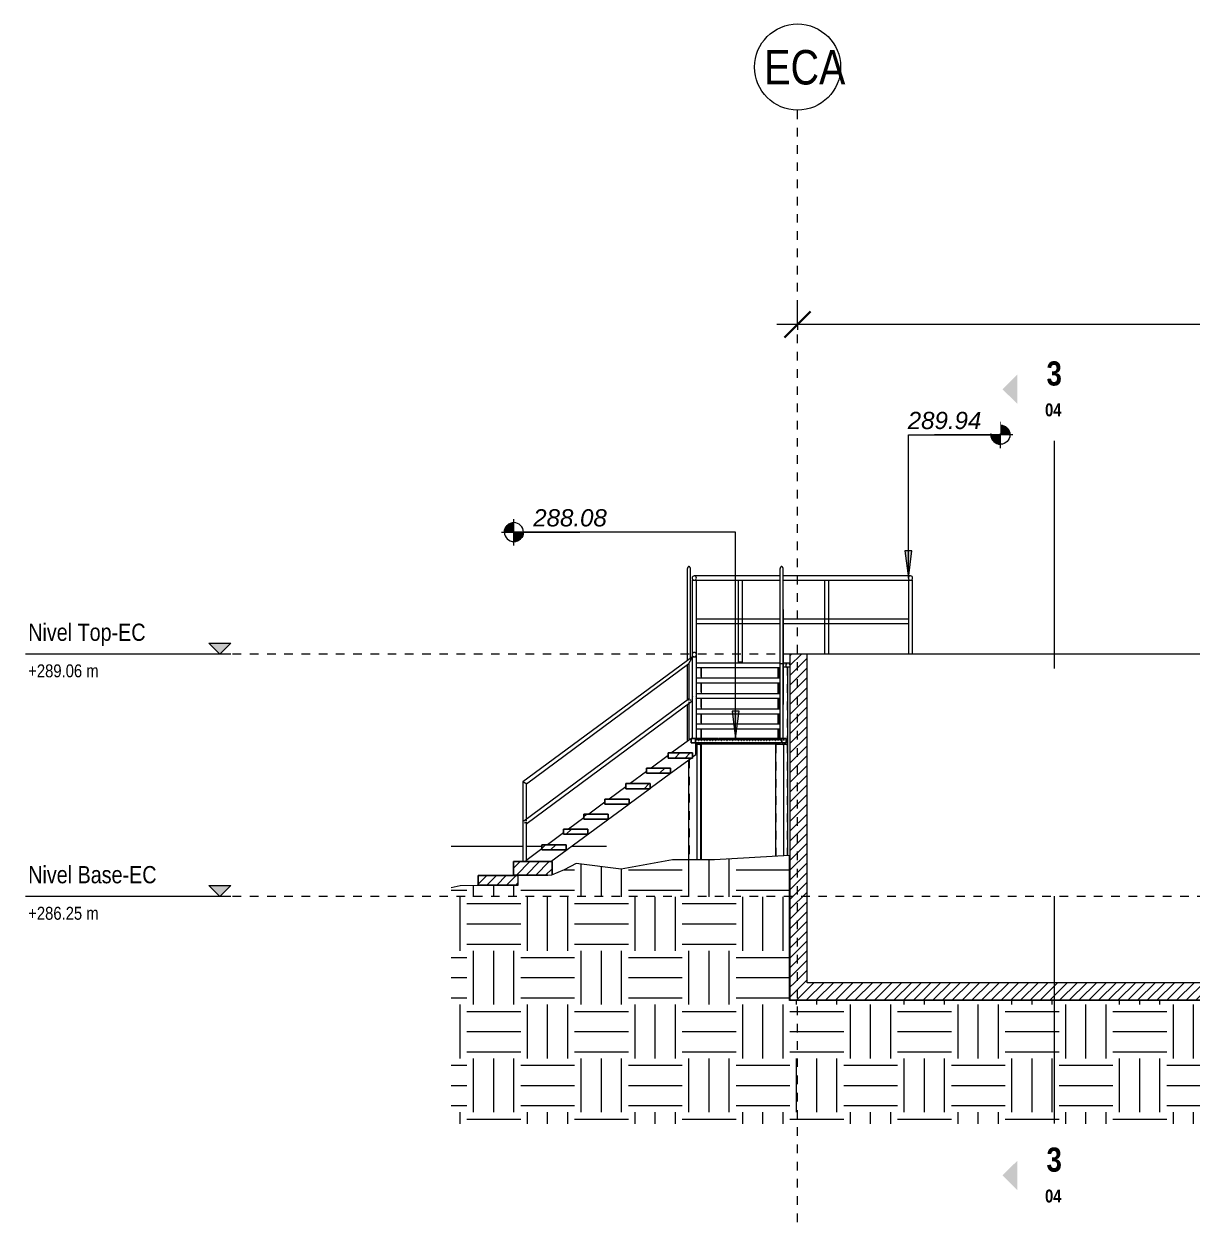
# Model space of a CAD drawing. Header units: metres. Extents: x 118 to 451, y -76 to 55.
# Drawn here: x 389.66 to 403.22, y -3.35 to 10.56 of the extents above; entities that cross this region are included whole.
import ezdxf

# ---------------------------------------------------------------- set-up
doc = ezdxf.new("R2010")
doc.units = ezdxf.units.M
for name, pattern in [('Centre', [0.03175, 0.00635, -0.00475, 0.0159, -0.00475]), ('Grid Line', [0.022225, 0.0127, -0.003175, 0.003175, -0.003175]), ('Hidden', [0.007144, 0.004763, -0.002381])]:
    doc.linetypes.add(name, pattern=pattern)
for name, color, linetype, lineweight in [('A-ANNO-DIMS', 7, 'Continuous', 9), ('A-ANNO-DIMS-100', 7, 'Continuous', 9), ('A-DETL-GENF', 7, 'Continuous', 9), ('A-DETL-THIN', 7, 'Continuous', 9), ('A-FLOR', 7, 'Continuous', 9), ('A-FLOR-HRAL', 7, 'Continuous', 9), ('A-FLOR-LEVL', 7, 'Continuous', 9), ('A-FLOR-PATT', 7, 'Continuous', 35), ('A-GENM', 7, 'Continuous', 9), ('A-WALL', 7, 'Continuous', 9), ('A-WALL-PATT', 7, 'Continuous', 35), ('G-ANNO-DIMS', 7, 'Continuous', 9), ('G-ANNO-SYMB', 7, 'Continuous', 9), ('S-COLS', 7, 'Continuous', 9), ('S-GRID', 7, 'Continuous', 9), ('S-GRID-IDEN', 7, 'Continuous', 9)]:
    doc.layers.add(name, color=color, linetype=linetype, lineweight=lineweight)
doc.layers.add('L-PLNT', color=7, linetype='Continuous', lineweight=18, true_color=0x7f7f7f)
doc.styles.add('Arial_I', font='ariali.ttf', dxfattribs={"height": 0.2})
doc.styles.add('Saira Condensed', font='SairaCondensed-Regular.ttf', dxfattribs={"height": 0.4})
doc.styles.add('Saira Condensed_1', font='SairaCondensed-Regular.ttf', dxfattribs={"height": 0.2})
doc.styles.add('Saira Condensed_2', font='SairaCondensed-Regular.ttf', dxfattribs={"height": 0.15})
doc.styles.add('Saira Condensed_B', font='', dxfattribs={"height": 0.15})
doc.styles.add('Saira Condensed_B_1', font='', dxfattribs={"height": 0.28})
doc.styles.add('Tahoma', font='tahoma.ttf', dxfattribs={"height": 0.2})
doc.styles.get('Saira Condensed_B').set_extended_font_data('Saira Condensed', bold=True)
doc.styles.get('Saira Condensed_B_1').set_extended_font_data('Saira Condensed', bold=True)
doc.dimstyles.new('R_Tahoma_2_0', dxfattribs={"dimscale": 0.3048, "dimtxt": 0.208804, "dimasz": 0.984252, "dimexe": 0.787402, "dimexo": 0.492126, "dimgap": 0.328084, "dimtad": 1, "dimrnd": 0.01, "dimzin": 0, "dimdsep": 46, "dimtxsty": 'Tahoma', "dimblk1": 'OBLIQUE', "dimblk2": 'OBLIQUE', "dimsah": 1, "dimcen": 0.09, "dimdle": 0.787402, "dimazin": 2, "dimtfac": 1, "dimtdec": 4, "dimtix": 1, "dimtmove": 0, "dimatfit": 3, "dimfxl": 1, "dimtvp": 1, "dimtolj": 1, "dimtzin": 0, "dimarcsym": 2})
pattern_1 = [(45, (411.04782, 1.126), (-0.05656854, 0.05656854), [])]
pattern_2 = [(45, (-14.526, 1.126), (-0.05656854, 0.05656854), [])]

# ---------------------------------------------------------------- blocks, each defined once
blk = doc.blocks.new('M_RPC Tree - Conifer - Yellow Pine - 27_4 Meters-644703-Sección 03')
at = {"layer": 'L-PLNT'}
for p, q in [((-30.956, 1.013), (-30.124, 1.013)), ((-30.084, 1.013), (-29.905, 1.013)), ((-29.556, 1.013), (-29.156, 1.013)), ((-29.556, 1.013), (-29.156, 1.013))]:
    blk.add_line(p, q, dxfattribs=at)
blk = doc.blocks.new('YADRAN_AB_ARQ_MO_000_SITIO_rvt-3-Sección 03')
at = {"layer": 'L-PLNT', "color": 8, "lineweight": 18, "true_color": 0x7f7f7f}
blk.add_blockref('M_RPC Tree - Conifer - Yellow Pine - 27_4 Meters-644703-Sección 03', (0, 0), dxfattribs=at)
blk = doc.blocks.new('Grating Peldaño - 1100 x 1000-1777351-Sección 03')
at = {"layer": 'A-GENM', "lineweight": 25}
for p, q in [((-28.12, 2.261), (-28.17, 2.261)), ((-28.17, 2.261), (-28.17, 2.211)), ((-28.117, 2.261), (-28.12, 2.261)), ((-28.12, 2.261), (-28.12, 2.24)), ((-28.12, 2.211), (-28.12, 2.261)), ((-28.12, 2.24), (-28.117, 2.24)), ((-28.117, 2.24), (-28.117, 2.261)), ((-28.084, 2.261), (-28.087, 2.261)), ((-28.087, 2.261), (-28.087, 2.24)), ((-28.087, 2.24), (-28.084, 2.24)), ((-28.084, 2.24), (-28.084, 2.261)), ((-28.051, 2.261), (-28.054, 2.261)), ((-28.054, 2.261), (-28.054, 2.24)), ((-28.054, 2.24), (-28.051, 2.24)), ((-28.051, 2.24), (-28.051, 2.261)), ((-28.018, 2.261), (-28.021, 2.261)), ((-28.021, 2.261), (-28.021, 2.24)), ((-28.021, 2.24), (-28.018, 2.24)), ((-28.018, 2.24), (-28.018, 2.261)), ((-27.985, 2.261), (-27.988, 2.261)), ((-27.988, 2.261), (-27.988, 2.24)), ((-27.988, 2.24), (-27.985, 2.24)), ((-27.985, 2.24), (-27.985, 2.261)), ((-27.952, 2.261), (-27.955, 2.261)), ((-27.955, 2.261), (-27.955, 2.24)), ((-27.955, 2.24), (-27.952, 2.24)), ((-27.952, 2.24), (-27.952, 2.261)), ((-27.919, 2.261), (-27.922, 2.261)), ((-27.922, 2.261), (-27.922, 2.24)), ((-27.922, 2.24), (-27.919, 2.24)), ((-27.919, 2.24), (-27.919, 2.261)), ((-27.886, 2.261), (-27.889, 2.261)), ((-27.889, 2.261), (-27.889, 2.24)), ((-27.889, 2.24), (-27.886, 2.24)), ((-27.886, 2.24), (-27.886, 2.261)), ((-27.853, 2.261), (-27.856, 2.261)), ((-27.856, 2.261), (-27.856, 2.24)), ((-27.856, 2.24), (-27.853, 2.24)), ((-27.853, 2.24), (-27.853, 2.261)), ((-27.82, 2.261), (-27.823, 2.261)), ((-27.823, 2.261), (-27.823, 2.24)), ((-27.823, 2.24), (-27.82, 2.24)), ((-27.82, 2.24), (-27.82, 2.261)), ((-27.787, 2.261), (-27.79, 2.261)), ((-27.79, 2.261), (-27.79, 2.24)), ((-27.79, 2.24), (-27.787, 2.24)), ((-27.787, 2.24), (-27.787, 2.261)), ((-27.754, 2.261), (-27.757, 2.261)), ((-27.757, 2.261), (-27.757, 2.24)), ((-27.757, 2.24), (-27.754, 2.24)), ((-27.754, 2.24), (-27.754, 2.261)), ((-27.721, 2.261), (-27.724, 2.261)), ((-27.724, 2.261), (-27.724, 2.24)), ((-27.724, 2.24), (-27.721, 2.24)), ((-27.721, 2.24), (-27.721, 2.261)), ((-27.688, 2.261), (-27.691, 2.261)), ((-27.691, 2.261), (-27.691, 2.24)), ((-27.691, 2.24), (-27.688, 2.24)), ((-27.688, 2.24), (-27.688, 2.261)), ((-27.655, 2.261), (-27.658, 2.261)), ((-27.658, 2.261), (-27.658, 2.24)), ((-27.658, 2.24), (-27.655, 2.24)), ((-27.655, 2.24), (-27.655, 2.261)), ((-27.622, 2.261), (-27.625, 2.261)), ((-27.625, 2.261), (-27.625, 2.24)), ((-27.625, 2.24), (-27.622, 2.24)), ((-27.622, 2.24), (-27.622, 2.261)), ((-27.589, 2.261), (-27.592, 2.261)), ((-27.592, 2.261), (-27.592, 2.24)), ((-27.592, 2.24), (-27.589, 2.24)), ((-27.589, 2.24), (-27.589, 2.261)), ((-27.556, 2.261), (-27.559, 2.261)), ((-27.559, 2.261), (-27.559, 2.24)), ((-27.559, 2.24), (-27.556, 2.24)), ((-27.556, 2.24), (-27.556, 2.261)), ((-27.523, 2.261), (-27.526, 2.261)), ((-27.526, 2.261), (-27.526, 2.24)), ((-27.526, 2.24), (-27.523, 2.24)), ((-27.523, 2.24), (-27.523, 2.261)), ((-27.49, 2.261), (-27.493, 2.261)), ((-27.493, 2.261), (-27.493, 2.24)), ((-27.493, 2.24), (-27.49, 2.24)), ((-27.49, 2.24), (-27.49, 2.261)), ((-27.457, 2.261), (-27.46, 2.261)), ((-27.46, 2.261), (-27.46, 2.24)), ((-27.46, 2.24), (-27.457, 2.24)), ((-27.457, 2.24), (-27.457, 2.261)), ((-27.424, 2.261), (-27.427, 2.261)), ((-27.427, 2.261), (-27.427, 2.24)), ((-27.427, 2.24), (-27.424, 2.24)), ((-27.424, 2.24), (-27.424, 2.261)), ((-27.391, 2.261), (-27.394, 2.261)), ((-27.394, 2.261), (-27.394, 2.24)), ((-27.394, 2.24), (-27.391, 2.24)), ((-27.391, 2.24), (-27.391, 2.261)), ((-27.358, 2.261), (-27.361, 2.261)), ((-27.361, 2.261), (-27.361, 2.24)), ((-27.361, 2.24), (-27.358, 2.24)), ((-27.358, 2.24), (-27.358, 2.261)), ((-27.325, 2.261), (-27.328, 2.261)), ((-27.328, 2.261), (-27.328, 2.24)), ((-27.328, 2.24), (-27.325, 2.24)), ((-27.325, 2.24), (-27.325, 2.261)), ((-27.292, 2.261), (-27.295, 2.261)), ((-27.295, 2.261), (-27.295, 2.24)), ((-27.295, 2.24), (-27.292, 2.24)), ((-27.292, 2.24), (-27.292, 2.261)), ((-27.259, 2.261), (-27.262, 2.261)), ((-27.262, 2.261), (-27.262, 2.24)), ((-27.262, 2.24), (-27.259, 2.24)), ((-27.259, 2.24), (-27.259, 2.261)), ((-27.226, 2.261), (-27.229, 2.261)), ((-27.229, 2.261), (-27.229, 2.24)), ((-27.229, 2.24), (-27.226, 2.24)), ((-27.226, 2.24), (-27.226, 2.261)), ((-27.193, 2.261), (-27.196, 2.261)), ((-27.196, 2.261), (-27.196, 2.24)), ((-27.196, 2.24), (-27.193, 2.24)), ((-27.193, 2.24), (-27.193, 2.261)), ((-27.16, 2.261), (-27.163, 2.261)), ((-27.163, 2.261), (-27.163, 2.24)), ((-27.163, 2.24), (-27.16, 2.24)), ((-27.16, 2.24), (-27.16, 2.261)), ((-27.127, 2.261), (-27.13, 2.261)), ((-27.13, 2.261), (-27.13, 2.24)), ((-27.13, 2.24), (-27.127, 2.24)), ((-27.127, 2.24), (-27.127, 2.261)), ((-27.07, 2.261), (-27.12, 2.261)), ((-27.12, 2.261), (-27.12, 2.211)), ((-27.094, 2.261), (-27.097, 2.261)), ((-27.097, 2.261), (-27.097, 2.24)), ((-27.097, 2.24), (-27.094, 2.24)), ((-27.094, 2.24), (-27.094, 2.261)), ((-27.07, 2.211), (-27.07, 2.261)), ((-28.17, 2.211), (-28.12, 2.211)), ((-27.12, 2.211), (-27.07, 2.211))]:
    blk.add_line(p, q, dxfattribs=at)
at = {"layer": 'A-GENM'}
for p, q in [((-28.087, 2.261), (-28.116, 2.261)), ((-28.116, 2.251), (-28.087, 2.251)), ((-28.084, 2.251), (-28.054, 2.251)), ((-28.054, 2.261), (-28.083, 2.261)), ((-28.021, 2.261), (-28.05, 2.261)), ((-28.05, 2.251), (-28.021, 2.251)), ((-27.988, 2.261), (-28.018, 2.261)), ((-28.018, 2.251), (-27.988, 2.251)), ((-27.955, 2.261), (-27.985, 2.261)), ((-27.985, 2.251), (-27.955, 2.251)), ((-27.922, 2.261), (-27.952, 2.261)), ((-27.952, 2.251), (-27.922, 2.251)), ((-27.889, 2.261), (-27.919, 2.261)), ((-27.919, 2.251), (-27.889, 2.251)), ((-27.857, 2.261), (-27.886, 2.261)), ((-27.886, 2.251), (-27.856, 2.251)), ((-27.853, 2.251), (-27.823, 2.251)), ((-27.823, 2.261), (-27.852, 2.261)), ((-27.79, 2.261), (-27.819, 2.261)), ((-27.819, 2.251), (-27.79, 2.251)), ((-27.757, 2.261), (-27.787, 2.261)), ((-27.787, 2.251), (-27.757, 2.251)), ((-27.724, 2.261), (-27.754, 2.261)), ((-27.754, 2.251), (-27.724, 2.251)), ((-27.691, 2.261), (-27.721, 2.261)), ((-27.721, 2.251), (-27.691, 2.251)), ((-27.658, 2.261), (-27.688, 2.261)), ((-27.688, 2.251), (-27.658, 2.251)), ((-27.626, 2.261), (-27.655, 2.261)), ((-27.655, 2.251), (-27.625, 2.251)), ((-27.593, 2.261), (-27.622, 2.261)), ((-27.622, 2.251), (-27.593, 2.251)), ((-27.559, 2.261), (-27.588, 2.261)), ((-27.588, 2.251), (-27.559, 2.251)), ((-27.526, 2.261), (-27.556, 2.261)), ((-27.556, 2.251), (-27.526, 2.251)), ((-27.493, 2.261), (-27.523, 2.261)), ((-27.523, 2.251), (-27.493, 2.251)), ((-27.46, 2.261), (-27.49, 2.261)), ((-27.49, 2.251), (-27.46, 2.251)), ((-27.427, 2.261), (-27.457, 2.261)), ((-27.457, 2.251), (-27.427, 2.251)), ((-27.394, 2.261), (-27.424, 2.261)), ((-27.424, 2.251), (-27.394, 2.251)), ((-27.362, 2.261), (-27.391, 2.261)), ((-27.391, 2.251), (-27.362, 2.251)), ((-27.328, 2.261), (-27.357, 2.261)), ((-27.357, 2.251), (-27.328, 2.251)), ((-27.295, 2.261), (-27.325, 2.261)), ((-27.325, 2.251), (-27.295, 2.251)), ((-27.262, 2.261), (-27.291, 2.261)), ((-27.291, 2.251), (-27.262, 2.251)), ((-27.229, 2.261), (-27.259, 2.261)), ((-27.259, 2.251), (-27.229, 2.251)), ((-27.196, 2.261), (-27.226, 2.261)), ((-27.226, 2.251), (-27.196, 2.251)), ((-27.163, 2.261), (-27.193, 2.261)), ((-27.193, 2.251), (-27.163, 2.251)), ((-27.13, 2.261), (-27.16, 2.261)), ((-27.16, 2.251), (-27.13, 2.251)), ((-27.12, 2.261), (-27.127, 2.261)), ((-27.127, 2.251), (-27.12, 2.251)), ((-27.12, 2.211), (-28.118, 2.211))]:
    blk.add_line(p, q, dxfattribs=at)
blk = doc.blocks.new('M_Esc Estanque Cabecera-02 - M_Esc Estanque Cabecera-02-1774141-Sección 03')
at = {"layer": 'A-GENM'}
h = blk.add_hatch(dxfattribs=at)
h.set_pattern_fill('FP_35', color=256, style=0, pattern_type=2)
h.set_pattern_definition([(45, (-14.526, 1.126), (-0.247487, 0.247487), []), (45, (-14.526, 1.501), (-0.247487, 0.247487), [])])
h.paths.add_polyline_path([(-29.905, 0.969), (-29.623, 0.969), (-29.623, 1.029), (-29.905, 1.029)])
h.paths.add_polyline_path([(-29.654, 1.151), (-29.372, 1.151), (-29.372, 1.211), (-29.654, 1.211)])
h.paths.add_polyline_path([(-29.135, 1.325), (-29.135, 1.385), (-29.417, 1.385), (-29.417, 1.325)])
h.paths.add_polyline_path([(-29.172, 1.5), (-28.89, 1.5), (-28.89, 1.56), (-29.172, 1.56)])
h.paths.add_polyline_path([(-28.647, 1.679), (-28.647, 1.739), (-28.929, 1.739), (-28.929, 1.679)])
h.paths.add_polyline_path([(-28.41, 1.859), (-28.41, 1.919), (-28.692, 1.919), (-28.692, 1.859)])
h.paths.add_polyline_path([(-28.155, 2.035), (-28.155, 2.095), (-28.437, 2.095), (-28.437, 2.035), (-28.181, 2.035)])
at = {"layer": 'A-GENM', "true_color": 0x808080}
h = blk.add_hatch(dxfattribs=at)
h.set_pattern_fill('FP_33', color=8, style=0, pattern_type=2)
h.set_pattern_definition(pattern_2)
h.paths.add_polyline_path([(-30.182, 0.677), (-29.792, 0.677), (-29.787, 0.679), (-29.787, 0.833), (-30.235, 0.833), (-30.235, 0.677)])
h = blk.add_hatch(dxfattribs=at)
h.set_pattern_fill('FP_33', color=8, style=0, pattern_type=2)
h.set_pattern_definition(pattern_2)
h.paths.add_polyline_path([(-30.645, 0.562), (-30.182, 0.562), (-30.182, 0.673), (-30.645, 0.673), (-30.645, 0.667)])
at = {"layer": 'A-GENM'}
for p, q in [((-28.157, 3.212), (-30.124, 1.758)), ((-28.157, 2.261), (-28.157, 3.212)), ((-30.084, 1.738), (-28.197, 3.133)), ((-28.197, 3.133), (-28.197, 2.702)), ((-28.189, 2.727), (-30.116, 1.302)), ((-30.092, 1.27), (-28.165, 2.695)), ((-28.197, 2.69), (-28.197, 2.259)), ((-28.173, 2.705), (-28.181, 2.716)), ((-28.177, 2.259), (-28.399, 2.095)), ((-28.197, 2.259), (-28.17, 2.259)), ((-28.118, 2.076), (-28.118, 2.24)), ((-28.437, 2.067), (-28.637, 1.919)), ((-28.41, 1.86), (-28.173, 2.035)), ((-28.155, 2.049), (-28.118, 2.076)), ((-28.692, 1.879), (-28.88, 1.739)), ((-28.647, 1.685), (-28.411, 1.859)), ((-30.124, 1.758), (-30.124, 0.835)), ((-30.084, 1.307), (-30.084, 1.738)), ((-28.929, 1.703), (-29.124, 1.56)), ((-28.89, 1.505), (-28.654, 1.679)), ((-29.799, 0.833), (-28.897, 1.5)), ((-29.172, 1.524), (-29.36, 1.385)), ((-30.108, 1.292), (-30.099, 1.28)), ((-30.084, 0.835), (-30.084, 1.295)), ((-29.417, 1.343), (-29.595, 1.211)), ((-29.654, 1.167), (-29.841, 1.029)), ((-29.905, 0.982), (-30.092, 0.844)), ((-30.124, 0.835), (-30.092, 0.835)), ((-30.104, 0.835), (-30.107, 0.833))]:
    blk.add_line(p, q, dxfattribs=at)
at = {"layer": 'A-GENM', "lineweight": 25}
for p, q in [((-28.155, 2.095), (-28.437, 2.095)), ((-28.437, 2.095), (-28.437, 2.035)), ((-28.155, 2.035), (-28.155, 2.095)), ((-28.437, 2.035), (-28.155, 2.035)), ((-28.41, 1.919), (-28.692, 1.919)), ((-28.692, 1.919), (-28.692, 1.859)), ((-28.692, 1.859), (-28.41, 1.859)), ((-28.41, 1.859), (-28.41, 1.919)), ((-28.647, 1.739), (-28.929, 1.739)), ((-28.929, 1.739), (-28.929, 1.679)), ((-28.929, 1.679), (-28.647, 1.679)), ((-28.647, 1.679), (-28.647, 1.739)), ((-28.89, 1.56), (-29.172, 1.56)), ((-29.172, 1.56), (-29.172, 1.5)), ((-28.89, 1.5), (-28.89, 1.56)), ((-29.172, 1.5), (-28.89, 1.5)), ((-29.135, 1.385), (-29.417, 1.385)), ((-29.417, 1.385), (-29.417, 1.325)), ((-29.417, 1.325), (-29.135, 1.325)), ((-29.135, 1.325), (-29.135, 1.385)), ((-29.372, 1.211), (-29.654, 1.211)), ((-29.654, 1.211), (-29.654, 1.151)), ((-29.654, 1.151), (-29.372, 1.151)), ((-29.372, 1.151), (-29.372, 1.211)), ((-29.623, 1.029), (-29.905, 1.029)), ((-29.905, 1.029), (-29.905, 0.969)), ((-29.623, 0.969), (-29.623, 1.029)), ((-29.905, 0.969), (-29.623, 0.969)), ((-29.787, 0.833), (-30.235, 0.833)), ((-30.235, 0.833), (-30.235, 0.677)), ((-29.787, 0.679), (-29.787, 0.833)), ((-30.182, 0.673), (-30.645, 0.673)), ((-30.645, 0.673), (-30.645, 0.562)), ((-30.645, 0.562), (-30.182, 0.562)), ((-30.235, 0.677), (-29.837, 0.677))]:
    blk.add_line(p, q, dxfattribs=at)
at = {"layer": 'A-GENM'}
for points, knots in [([(-28.197, 3.133), (-28.197, 3.133), (-28.197, 3.133), (-28.196, 3.134), (-28.196, 3.135), (-28.195, 3.137), (-28.194, 3.138), (-28.193, 3.14), (-28.192, 3.143), (-28.191, 3.145), (-28.19, 3.147), (-28.188, 3.15), (-28.187, 3.153), (-28.185, 3.157), (-28.182, 3.162), (-28.18, 3.167), (-28.177, 3.172), (-28.174, 3.178), (-28.172, 3.183), (-28.169, 3.188), (-28.167, 3.191), (-28.166, 3.194), (-28.164, 3.197), (-28.163, 3.2), (-28.162, 3.202), (-28.161, 3.204), (-28.16, 3.206), (-28.159, 3.208), (-28.158, 3.209), (-28.158, 3.211), (-28.157, 3.212), (-28.157, 3.212), (-28.157, 3.212)], [0, 0, 0, 0, 0.041667, 0.083333, 0.125, 0.145833, 0.166667, 0.208333, 0.229167, 0.25, 0.291667, 0.3125, 0.333333, 0.375, 0.416667, 0.458333, 0.5, 0.541667, 0.583333, 0.625, 0.666667, 0.6875, 0.708333, 0.75, 0.770833, 0.791667, 0.833333, 0.854167, 0.875, 0.916667, 0.958333, 1, 1, 1, 1]), ([(-30.084, 1.738), (-30.084, 1.738), (-30.084, 1.738), (-30.086, 1.739), (-30.089, 1.74), (-30.092, 1.742), (-30.094, 1.743), (-30.096, 1.744), (-30.099, 1.745), (-30.101, 1.747), (-30.104, 1.748), (-30.106, 1.749), (-30.109, 1.75), (-30.111, 1.752), (-30.114, 1.753), (-30.116, 1.754), (-30.119, 1.755), (-30.121, 1.757), (-30.123, 1.758), (-30.124, 1.758), (-30.124, 1.758)], [0, 0, 0, 0, 0.083333, 0.166667, 0.25, 0.291667, 0.333333, 0.375, 0.416667, 0.458333, 0.5, 0.541667, 0.583333, 0.625, 0.666667, 0.708333, 0.75, 0.833333, 0.916667, 1, 1, 1, 1])]:
    blk.add_open_spline(points, degree=3, knots=knots, dxfattribs=at)
blk = doc.blocks.new('Grating Peldaño - 1100 x 1000-V88-Sección 03')
at = {"layer": 'A-GENM'}
for p, q in [((-28.11, 3.142), (-27.142, 3.142)), ((-28.087, 3.142), (-28.084, 3.142)), ((-28.054, 3.142), (-28.051, 3.142)), ((-28.021, 3.142), (-28.018, 3.142)), ((-27.988, 3.142), (-27.985, 3.142)), ((-27.955, 3.142), (-27.952, 3.142)), ((-27.922, 3.142), (-27.919, 3.142)), ((-27.889, 3.142), (-27.886, 3.142)), ((-27.856, 3.142), (-27.853, 3.142)), ((-27.823, 3.142), (-27.82, 3.142)), ((-27.79, 3.142), (-27.787, 3.142)), ((-27.757, 3.142), (-27.754, 3.142)), ((-27.724, 3.142), (-27.721, 3.142)), ((-27.691, 3.142), (-27.688, 3.142)), ((-27.658, 3.142), (-27.655, 3.142)), ((-27.625, 3.142), (-27.622, 3.142)), ((-27.592, 3.142), (-27.589, 3.142)), ((-27.559, 3.142), (-27.556, 3.142)), ((-27.526, 3.142), (-27.523, 3.142)), ((-27.493, 3.142), (-27.49, 3.142)), ((-27.46, 3.142), (-27.457, 3.142)), ((-27.427, 3.142), (-27.424, 3.142)), ((-27.394, 3.142), (-27.391, 3.142)), ((-27.361, 3.142), (-27.358, 3.142)), ((-27.328, 3.142), (-27.325, 3.142)), ((-27.295, 3.142), (-27.292, 3.142)), ((-27.262, 3.142), (-27.259, 3.142)), ((-27.229, 3.142), (-27.226, 3.142)), ((-27.196, 3.142), (-27.193, 3.142)), ((-27.163, 3.142), (-27.16, 3.142)), ((-27.07, 3.092), (-27.101, 3.092)), ((-27.07, 3.092), (-27.101, 3.092)), ((-27.1, 3.142), (-27.07, 3.142)), ((-27.1, 3.142), (-27.07, 3.142)), ((-27.097, 3.142), (-27.094, 3.142)), ((-27.097, 3.121), (-27.097, 3.142)), ((-27.094, 3.121), (-27.097, 3.121)), ((-27.094, 3.121), (-27.094, 3.142)), ((-27.07, 3.092), (-27.07, 3.142)), ((-27.07, 3.092), (-27.07, 3.142))]:
    blk.add_line(p, q, dxfattribs=at)
blk = doc.blocks.new('M_Esc Estanque Cabecera-03 - M_Esc Estanque Cabecera-03-1776153-Sección 03')
at = {"layer": 'A-GENM'}
for p, q in [((-28.218, 4.219), (-28.218, 3.167)), ((-28.218, 4.219), (-28.218, 4.202)), ((-28.178, 3.197), (-28.178, 4.219)), ((-28.178, 4.202), (-28.178, 4.219)), ((-27.142, 4.219), (-27.142, 3.12)), ((-27.142, 4.219), (-27.142, 4.202)), ((-27.102, 3.12), (-27.102, 4.219)), ((-27.102, 4.202), (-27.102, 4.219)), ((-28.219, 3.757), (-28.219, 3.166)), ((-27.101, 2.662), (-27.101, 3.757)), ((-28.219, 3.117), (-28.219, 2.705)), ((-28.218, 3.117), (-28.218, 2.706)), ((-28.11, 3.142), (-27.142, 3.142)), ((-27.142, 3.082), (-28.11, 3.082)), ((-27.142, 3.12), (-27.142, 2.261)), ((-27.102, 2.261), (-27.102, 3.12)), ((-28.11, 2.966), (-27.142, 2.966)), ((-27.142, 2.906), (-28.11, 2.906)), ((-28.11, 2.786), (-27.142, 2.786)), ((-28.218, 2.656), (-28.218, 2.229)), ((-27.142, 2.726), (-28.11, 2.726)), ((-27.141, 2.683), (-27.141, 2.662)), ((-28.11, 2.606), (-27.142, 2.606)), ((-27.142, 2.546), (-28.11, 2.546)), ((-28.11, 2.431), (-27.142, 2.431)), ((-27.142, 2.371), (-28.11, 2.371)), ((-27.14, 2.198), (-28.118, 2.198)), ((-27.14, 2.198), (-27.14, 2.211)), ((-27.14, 2.198), (-27.11, 2.198)), ((-27.11, 2.211), (-27.11, 2.198))]:
    blk.add_line(p, q, dxfattribs=at)
for centre, start_param, end_param in [((-28.199, 3.757), 2.879793, 3.141593), ((-27.121, 3.757), 0, 0.261799), ((-27.121, 2.662), 6.021386, 6.544985)]:
    blk.add_ellipse(centre, major_axis=(0.02, 0), ratio=0.804108, start_param=start_param, end_param=end_param, dxfattribs=at)
for points, knots in [([(-28.198, 4.258), (-28.199, 4.258), (-28.2, 4.258), (-28.203, 4.257), (-28.205, 4.256), (-28.207, 4.254), (-28.208, 4.253), (-28.21, 4.251), (-28.211, 4.249), (-28.212, 4.246), (-28.213, 4.244), (-28.214, 4.241), (-28.215, 4.238), (-28.216, 4.234), (-28.217, 4.229), (-28.218, 4.224), (-28.218, 4.221), (-28.218, 4.219)], [0, 0, 0, 0, 0.0416667, 0.0833333, 0.125, 0.1458333, 0.1666667, 0.2083333, 0.2291667, 0.25, 0.2916667, 0.3125, 0.3333333, 0.375, 0.4166667, 0.4583333, 0.5, 0.5, 0.5, 0.5]), ([(-28.178, 4.219), (-28.178, 4.221), (-28.178, 4.224), (-28.178, 4.229), (-28.179, 4.234), (-28.18, 4.238), (-28.181, 4.241), (-28.182, 4.244), (-28.183, 4.246), (-28.185, 4.249), (-28.186, 4.251), (-28.187, 4.253), (-28.189, 4.254), (-28.19, 4.256), (-28.193, 4.257), (-28.195, 4.258), (-28.197, 4.258), (-28.198, 4.258)], [0.5, 0.5, 0.5, 0.5, 0.5416667, 0.5833333, 0.625, 0.6666667, 0.6875, 0.7083333, 0.75, 0.7708333, 0.7916667, 0.8333333, 0.8541667, 0.875, 0.9166667, 0.9583333, 1, 1, 1, 1]), ([(-27.122, 4.258), (-27.123, 4.258), (-27.124, 4.258), (-27.127, 4.257), (-27.129, 4.256), (-27.131, 4.254), (-27.132, 4.253), (-27.134, 4.251), (-27.135, 4.249), (-27.136, 4.246), (-27.137, 4.244), (-27.138, 4.241), (-27.139, 4.238), (-27.14, 4.234), (-27.141, 4.229), (-27.142, 4.224), (-27.142, 4.221), (-27.142, 4.219)], [0, 0, 0, 0, 0.0416667, 0.0833333, 0.125, 0.1458333, 0.1666667, 0.2083333, 0.2291667, 0.25, 0.2916667, 0.3125, 0.3333333, 0.375, 0.4166667, 0.4583333, 0.5, 0.5, 0.5, 0.5]), ([(-27.102, 4.219), (-27.102, 4.221), (-27.102, 4.224), (-27.102, 4.229), (-27.103, 4.234), (-27.104, 4.238), (-27.105, 4.241), (-27.106, 4.244), (-27.107, 4.246), (-27.109, 4.249), (-27.11, 4.251), (-27.111, 4.253), (-27.113, 4.254), (-27.114, 4.256), (-27.117, 4.257), (-27.119, 4.258), (-27.121, 4.258), (-27.122, 4.258)], [0.5, 0.5, 0.5, 0.5, 0.5416667, 0.5833333, 0.625, 0.6666667, 0.6875, 0.7083333, 0.75, 0.7708333, 0.7916667, 0.8333333, 0.8541667, 0.875, 0.9166667, 0.9583333, 1, 1, 1, 1]), ([(-27.122, 3.13), (-27.123, 3.13), (-27.127, 3.13), (-27.132, 3.129), (-27.135, 3.128), (-27.138, 3.126), (-27.139, 3.125), (-27.14, 3.124), (-27.141, 3.123), (-27.142, 3.122), (-27.142, 3.121), (-27.142, 3.12)], [0, 0, 0, 0, 0.0833333, 0.1666667, 0.25, 0.2916667, 0.3333333, 0.375, 0.4166667, 0.4583333, 0.5, 0.5, 0.5, 0.5]), ([(-27.102, 3.12), (-27.102, 3.121), (-27.102, 3.122), (-27.102, 3.123), (-27.103, 3.124), (-27.104, 3.125), (-27.106, 3.126), (-27.108, 3.128), (-27.112, 3.129), (-27.117, 3.13), (-27.12, 3.13), (-27.122, 3.13)], [0.5, 0.5, 0.5, 0.5, 0.5416667, 0.5833333, 0.625, 0.6666667, 0.7083333, 0.75, 0.8333333, 0.9166667, 1, 1, 1, 1])]:
    blk.add_open_spline(points, degree=3, knots=knots, dxfattribs=at)
blk.add_open_spline([(-28.198, 3.13), (-28.199, 3.13), (-28.2, 3.13), (-28.2, 3.13)], degree=3, dxfattribs=at)
blk = doc.blocks.new('Grating Peldaño - 1100 x 1000-1777605-Sección 03')
at = {"layer": 'A-GENM'}
for p, q in [((-27.07, 3.142), (-27.025, 3.142)), ((-27.025, 3.092), (-27.07, 3.092)), ((-27.067, 3.142), (-27.064, 3.142)), ((-27.067, 3.142), (-27.067, 3.121)), ((-27.064, 3.121), (-27.067, 3.121)), ((-27.064, 3.142), (-27.064, 3.121)), ((-27.034, 3.142), (-27.031, 3.142)), ((-27.034, 3.142), (-27.034, 3.121)), ((-27.031, 3.121), (-27.034, 3.121)), ((-27.031, 3.142), (-27.031, 3.121))]:
    blk.add_line(p, q, dxfattribs=at)
blk = doc.blocks.new('Railing - 2_-1754973-Sección 03')
at = {"layer": 'A-FLOR-HRAL'}
for p, q in [((-27.625, 4.099), (-27.625, 3.149)), ((-27.625, 4.099), (-27.6, 4.099)), ((-27.6, 4.099), (-27.575, 4.099)), ((-27.575, 3.149), (-27.575, 4.099)), ((-27.6, 3.149), (-27.625, 3.149)), ((-27.575, 3.149), (-27.6, 3.149))]:
    blk.add_line(p, q, dxfattribs=at)
blk = doc.blocks.new('Railing - 2_-V89-Sección 03')
at = {"layer": 'A-FLOR-HRAL'}
for p, q in [((-26.625, 4.099), (-26.625, 3.242)), ((-26.625, 4.099), (-26.6, 4.099)), ((-26.6, 4.099), (-26.575, 4.099)), ((-26.575, 3.242), (-26.575, 4.099))]:
    blk.add_line(p, q, dxfattribs=at)
blk = doc.blocks.new('Railing - 2_-V90-Sección 03')
at = {"layer": 'A-FLOR-HRAL'}
for p, q in [((-28.16, 4.099), (-28.16, 3.211)), ((-28.16, 4.099), (-28.11, 4.099)), ((-28.11, 3.211), (-28.11, 4.099))]:
    blk.add_line(p, q, dxfattribs=at)
blk = doc.blocks.new('Railing - 2_-V91-Sección 03')
at = {"layer": 'A-FLOR-HRAL'}
for p, q in [((-25.65, 4.099), (-25.65, 3.242)), ((-25.65, 4.099), (-25.6, 4.099)), ((-25.6, 3.242), (-25.6, 4.099))]:
    blk.add_line(p, q, dxfattribs=at)
blk = doc.blocks.new('Railing - Railing-1776315-Sección 03')
at = {"layer": 'A-FLOR-HRAL'}
for p, q in [((-27.142, 4.149), (-28.135, 4.149)), ((-28.11, 4.099), (-27.142, 4.099)), ((-25.625, 4.149), (-27.102, 4.149)), ((-27.102, 4.099), (-25.65, 4.099)), ((-27.142, 3.649), (-28.11, 3.649)), ((-25.65, 3.649), (-27.101, 3.649)), ((-28.11, 3.599), (-27.142, 3.599)), ((-27.101, 3.599), (-25.65, 3.599))]:
    blk.add_line(p, q, dxfattribs=at)
for centre, start, end in [((-28.135, 4.124), 0, 180), ((-28.135, 4.124), 180, 0), ((-25.625, 4.124), 0, 180), ((-25.625, 4.124), 180, 0), ((-28.135, 3.624), 150, 180), ((-28.135, 3.624), 180, 210), ((-28.135, 3.624), 0, 30), ((-28.135, 3.624), 330, 0), ((-25.625, 3.624), 150, 180), ((-25.625, 3.624), 180, 210), ((-25.625, 3.624), 0, 30), ((-25.625, 3.624), 330, 0)]:
    blk.add_arc(centre, 0.025, start, end, dxfattribs=at)
for name in ['Railing - 2_-V90-Sección 03', 'Railing - 2_-1754973-Sección 03', 'Railing - 2_-V89-Sección 03', 'Railing - 2_-V91-Sección 03']:
    blk.add_blockref(name, (0, 0))
blk = doc.blocks.new('Railing - 2_-V92-Sección 03')
at = {"layer": 'A-FLOR-HRAL'}
for p in [(-28.156, 3.211), (-28.11, 2.261)]:
    blk.add_line(p, (-28.11, 3.211), dxfattribs=at)
blk = doc.blocks.new('Railing - Railing-1776393-Sección 03')
at = {"layer": 'A-FLOR-HRAL'}
for centre, start, end in [((-28.135, 3.236), 0, 180), ((-28.135, 3.236), 180, 0), ((-28.135, 2.736), 150, 153.5358), ((-28.135, 2.736), 206.4642, 210), ((-28.135, 2.736), 0, 30), ((-28.135, 2.736), 330, 0)]:
    blk.add_arc(centre, 0.025, start, end, dxfattribs=at)
blk.add_blockref('Railing - 2_-V92-Sección 03', (0, 0))
blk = doc.blocks.new('FCA_N_Columna de acero - 100x100mm-1776650-Sección 03')
at = {"layer": 'S-COLS', "linetype": 'Hidden'}
for p, q in [((-28.059, 3.082), (-28.059, 2.966)), ((-28.059, 2.906), (-28.059, 2.786)), ((-28.059, 2.726), (-28.059, 2.606)), ((-28.059, 2.546), (-28.059, 2.431)), ((-28.059, 2.371), (-28.059, 2.261)), ((-28.059, 2.198), (-28.059, 2.192))]:
    blk.add_line(p, q, dxfattribs=at)
at = {"layer": 'S-COLS'}
for p, q in [((-28.053, 2.966), (-28.053, 3.082)), ((-28.053, 2.786), (-28.053, 2.906)), ((-28.053, 2.606), (-28.053, 2.726)), ((-28.053, 2.431), (-28.053, 2.546)), ((-28.053, 2.261), (-28.053, 2.371)), ((-28.053, 0.856), (-28.053, 2.198))]:
    blk.add_line(p, q, dxfattribs=at)
blk = doc.blocks.new('FCA_N_Columna de acero - 100x100mm-V93-Sección 03')
at = {"layer": 'S-COLS'}
for p, q in [((-27.164, 3.082), (-27.164, 2.966)), ((-27.164, 2.906), (-27.164, 2.786)), ((-27.164, 2.726), (-27.164, 2.606)), ((-27.164, 2.546), (-27.164, 2.431)), ((-27.164, 2.371), (-27.164, 2.261)), ((-27.164, 2.198), (-27.164, 2.192))]:
    blk.add_line(p, q, dxfattribs=at)
at = {"layer": 'S-COLS', "linetype": 'Hidden'}
for p, q in [((-27.158, 3.082), (-27.158, 2.966)), ((-27.158, 2.906), (-27.158, 2.786)), ((-27.158, 2.726), (-27.158, 2.606)), ((-27.158, 2.546), (-27.158, 2.431)), ((-27.158, 2.371), (-27.158, 2.261)), ((-27.158, 2.198), (-27.158, 2.192))]:
    blk.add_line(p, q, dxfattribs=at)
blk = doc.blocks.new('FCA_N_Columna de acero - 100x100mm-V94-Sección 03')
at = {"layer": 'S-COLS'}
for p, q in [((-27.151, 3.082), (-27.151, 2.966)), ((-27.063, 3.092), (-27.101, 3.092)), ((-27.063, 3.092), (-27.051, 3.092)), ((-27.051, 2.192), (-27.051, 3.092)), ((-27.151, 2.906), (-27.151, 2.786)), ((-27.151, 2.726), (-27.151, 2.606)), ((-27.151, 2.546), (-27.151, 2.431)), ((-27.151, 2.371), (-27.151, 2.261)), ((-27.151, 2.198), (-27.151, 2.192))]:
    blk.add_line(p, q, dxfattribs=at)
at = {"layer": 'S-COLS', "linetype": 'Hidden'}
for p, q in [((-27.145, 3.082), (-27.145, 2.966)), ((-27.057, 3.092), (-27.057, 2.192)), ((-27.145, 2.906), (-27.145, 2.786)), ((-27.145, 2.726), (-27.145, 2.606)), ((-27.145, 2.546), (-27.145, 2.431)), ((-27.145, 2.371), (-27.145, 2.261)), ((-27.145, 2.198), (-27.145, 2.192))]:
    blk.add_line(p, q, dxfattribs=at)
blk = doc.blocks.new('FCA_N_Columna de acero - 100x100mm-1776978-Sección 03')
at = {"layer": 'S-COLS'}
for p, q in [((-28.07, 2.192), (-28.101, 2.192)), ((-28.07, 2.192), (-28.058, 2.192)), ((-28.058, 0.856), (-28.058, 2.192))]:
    blk.add_line(p, q, dxfattribs=at)
at = {"layer": 'S-COLS', "linetype": 'Hidden'}
blk.add_line((-28.064, 2.192), (-28.064, 0.856), dxfattribs=at)
blk = doc.blocks.new('FCA_N_Columna de acero - 100x100mm-V95-Sección 03')
at = {"layer": 'S-COLS'}
for p, q in [((-27.063, 2.192), (-27.094, 2.192)), ((-27.063, 2.192), (-27.051, 2.192)), ((-27.051, 0.905), (-27.051, 2.192))]:
    blk.add_line(p, q, dxfattribs=at)
at = {"layer": 'S-COLS', "linetype": 'Hidden'}
blk.add_line((-27.057, 2.192), (-27.057, 0.905), dxfattribs=at)
blk = doc.blocks.new('FCA_N_Columna de acero - 100x100mm-V96-Sección 03')
at = {"layer": 'S-COLS'}
for p, q in [((-28.113, 2.192), (-28.118, 2.192)), ((-28.113, 2.192), (-28.101, 2.192)), ((-28.101, 0.856), (-28.101, 2.192)), ((-28.201, 2.014), (-28.201, 0.856))]:
    blk.add_line(p, q, dxfattribs=at)
at = {"layer": 'S-COLS', "linetype": 'Hidden'}
for p, q in [((-28.107, 2.192), (-28.107, 0.856)), ((-28.195, 2.019), (-28.195, 0.856))]:
    blk.add_line(p, q, dxfattribs=at)
blk = doc.blocks.new('FCA_N_Columna de acero - 100x100mm-V97-Sección 03')
at = {"layer": 'S-COLS'}
for p, q in [((-27.194, 2.192), (-27.194, 0.897)), ((-27.194, 2.192), (-27.182, 2.192)), ((-27.106, 2.192), (-27.182, 2.192)), ((-27.106, 2.192), (-27.094, 2.192)), ((-27.094, 0.903), (-27.094, 2.192))]:
    blk.add_line(p, q, dxfattribs=at)
at = {"layer": 'S-COLS', "linetype": 'Hidden'}
for p, q in [((-27.188, 2.192), (-27.188, 0.897)), ((-27.1, 2.192), (-27.1, 0.902))]:
    blk.add_line(p, q, dxfattribs=at)
blk = doc.blocks.new('Level - Con_Triangulo-1145791-Sección 03')
at = {"layer": 'A-FLOR-LEVL', "true_color": 0xe2e2e2}
blk.add_hatch(color=254, dxfattribs=at).paths.add_polyline_path([(-33.772, 0.556), (-33.644, 0.428), (-33.515, 0.556)])
at = {"layer": 'A-FLOR-LEVL', "color": 253, "true_color": 0xaaaaaa}
for p, q in [((-33.515, 0.428), (-35.899, 0.428)), ((-33.772, 0.556), (-33.515, 0.556)), ((-33.644, 0.428), (-33.772, 0.556)), ((-33.515, 0.556), (-33.644, 0.428))]:
    blk.add_line(p, q, dxfattribs=at)
blk = doc.blocks.new('Grid - 5mm-1144975-Sección 03')
at = {"layer": 'S-GRID-IDEN', "color": 253, "true_color": 0xaaaaaa}
blk.add_circle((-15.46, 10.056), 0.5, dxfattribs=at)
blk = doc.blocks.new('Section - Símbolo_Detalle_Plano-1146154-Sección 03')
at = {"layer": 'G-ANNO-SYMB', "true_color": 0x808080}
blk.add_hatch(color=8, dxfattribs=at).paths.add_polyline_path([(-24.385, -2.638), (-24.385, -2.979), (-24.556, -2.808)])
blk = doc.blocks.new('DIMBLOCK55-Sección 03')
at = {"layer": 'A-ANNO-DIMS-100'}
for p, q in [((398.638, 7.068), (398.638, 7.308)), ((410.114, 7.068), (410.114, 7.308)), ((410.114, 7.068), (398.398, 7.068)), ((398.638, 7.068), (398.638, 7.005)), ((410.114, 7.068), (410.114, 7.005))]:
    blk.add_line(p, q, dxfattribs=at)
at = {"layer": 'A-ANNO-DIMS-100', "lineweight": 35}
for p, q in [((398.638, 7.068), (398.788, 7.218)), ((410.114, 7.068), (410.264, 7.218)), ((398.638, 7.068), (398.488, 6.918)), ((410.114, 7.068), (409.964, 6.918))]:
    blk.add_line(p, q, dxfattribs=at)
at = {"layer": 'A-ANNO-DIMS-100', "color": 0, "insert": (404.036, 7.424), "char_height": 0.2, "width": 0.81533, "attachment_point": 1, "line_spacing_factor": 0.994306, "style": 'Tahoma'}
blk.add_mtext('11.48', dxfattribs=at)
blk = doc.blocks.new('_Oblique')
at = {"color": 0, "linetype": 'ByBlock', "lineweight": -2}
blk.add_line((-0.5, -0.5), (0.5, 0.5), dxfattribs=at)
blk = doc.blocks.new('Spot Elevations - Simbolo Cota Elevación-1114047-Sección 03')
at = {"layer": 'G-ANNO-DIMS'}
h = blk.add_hatch(color=256, dxfattribs=at)
edge = h.paths.add_edge_path()
edge.add_line((-9.822, 1.776), (-9.712, 1.776))
edge.add_arc((-9.822, 1.776), 0.11, 0, 90)
edge.add_line((-9.822, 1.886), (-9.822, 1.776))
h = blk.add_hatch(color=256, dxfattribs=at)
edge = h.paths.add_edge_path()
edge.add_line((-9.822, 1.776), (-9.932, 1.776))
edge.add_arc((-9.822, 1.776), 0.11, 180, 270)
edge.add_line((-9.822, 1.666), (-9.822, 1.776))
for p, q in [((-9.822, 1.62), (-9.822, 1.926)), ((-9.679, 1.776), (-10.587, 1.776))]:
    blk.add_line(p, q, dxfattribs=at)
blk.add_circle((-9.822, 1.776), 0.11, dxfattribs=at)
for start, end in [(0, 90), (180, 270)]:
    blk.add_arc((-9.822, 1.776), 0.11, start, end, dxfattribs=at)

msp = doc.modelspace()

# ---------------------------------------------------------------- hatches: boundary and pattern name
at = {"layer": 'A-DETL-GENF', "true_color": 0xc0c0c0}
h = msp.add_hatch(dxfattribs=at)
h.set_pattern_fill('FP_36', color=9, style=0, pattern_type=2)
h.set_pattern_definition([(0, (411.0478, 1.126), (0.625, 0.625), [0.625, -0.625]), (0, (411.0478, 1.361), (0.625, 0.625), [0.625, -0.625]), (0, (411.0478, 1.595), (0.625, 0.625), [0.625, -0.625]), (90, (411.1258, 1.673), (-0.625, 0.625), [0.625, -0.625]), (90, (411.3598, 1.673), (-0.625, 0.625), [0.625, -0.625]), (90, (411.5938, 1.673), (-0.625, 0.625), [0.625, -0.625])])
h.paths.add_polyline_path([(414.986, -2.21), (415.208, -2.21), (415.208, -0.448), (413.127, -0.482), (412.731, -0.449), (412.491, -0.359), (412.178, -0.266), (411.974, -0.152), (411.707, -0.068), (411.533, -0.044), (411.395, 0.034), (411.005, 0.19), (410.798, 0.281), (410.522, 0.391), (410.32, 0.479), (410.202, 0.486), (410.202, -0.779), (398.545, -0.779), (398.545, 0.906), (397.673, 0.856), (397.185, 0.856), (396.591, 0.747), (396.066, 0.811), (395.929, 0.738), (395.782, 0.677), (395.392, 0.673), (395.392, 0.558), (394.918, 0.558), (394.719, 0.551), (394.618, 0.528), (394.618, -2.21), (413.921, -2.21)])
at = {"layer": 'A-FLOR-PATT', "lineweight": 9, "true_color": 0x808080}
h = msp.add_hatch(dxfattribs=at)
h.set_pattern_fill('FP_33', color=8, style=0, pattern_type=2)
h.set_pattern_definition(pattern_1)
h.paths.add_polyline_path([(398.549, -0.772), (410.202, -0.772), (410.202, -0.572), (398.549, -0.572)])
at = {"layer": 'A-WALL-PATT', "lineweight": 9, "true_color": 0x808080}
h = msp.add_hatch(dxfattribs=at)
h.set_pattern_fill('FP_33', color=8, style=0, pattern_type=2)
h.set_pattern_definition(pattern_1)
h.paths.add_polyline_path([(398.749, -0.572), (398.749, 3.242), (398.549, 3.242), (398.549, -0.572)])
at = {"layer": 'G-ANNO-DIMS'}
for points in [[(399.924, 4.124), (399.966, 4.441), (399.882, 4.441)], [(397.919, 2.261), (397.961, 2.578), (397.877, 2.578)]]:
    msp.add_hatch(color=256, dxfattribs=at).paths.add_polyline_path(points)

# ---------------------------------------------------------------- linework, layer by layer
at = {"layer": 'A-DETL-THIN'}
for p, q in [((397.185, 0.856), (396.591, 0.747)), ((397.673, 0.856), (397.185, 0.856)), ((398.545, 0.906), (397.673, 0.856)), ((398.545, -0.779), (398.545, 0.906)), ((395.929, 0.738), (395.782, 0.677)), ((396.066, 0.811), (395.929, 0.738)), ((396.591, 0.747), (396.066, 0.811)), ((394.918, 0.558), (394.719, 0.551)), ((395.392, 0.558), (394.918, 0.558)), ((395.782, 0.677), (395.392, 0.673)), ((395.392, 0.673), (395.392, 0.558)), ((394.719, 0.551), (394.618, 0.528)), ((410.202, -0.779), (398.545, -0.779))]:
    msp.add_line(p, q, dxfattribs=at)
at = {"layer": 'A-FLOR', "lineweight": 18}
for p, q in [((398.549, -0.572), (398.549, -0.772)), ((410.002, -0.572), (398.749, -0.572)), ((398.549, -0.772), (410.202, -0.772))]:
    msp.add_line(p, q, dxfattribs=at)
at = {"layer": 'A-FLOR-LEVL', "color": 253, "linetype": 'Centre', "true_color": 0xaaaaaa}
for p, q in [((416.779, 3.242), (392.059, 3.242)), ((416.779, 0.428), (392.059, 0.428))]:
    msp.add_line(p, q, dxfattribs=at)
at = {"layer": 'A-WALL', "lineweight": 18}
for p, q in [((398.749, 3.242), (398.549, 3.242)), ((398.549, 3.242), (398.549, -0.572)), ((398.749, -0.572), (398.749, 3.242))]:
    msp.add_line(p, q, dxfattribs=at)
at = {"layer": 'A-WALL'}
msp.add_line((404.318, 3.242), (398.749, 3.242), dxfattribs=at)
at = {"layer": 'G-ANNO-DIMS'}
for p, q in [((399.924, 5.788), (400.993, 5.788)), ((399.924, 4.124), (399.924, 5.788)), ((397.919, 4.658), (395.345, 4.658)), ((397.919, 2.261), (397.919, 4.658)), ((399.966, 4.441), (399.882, 4.441)), ((399.882, 4.441), (399.924, 4.124)), ((399.924, 4.124), (399.966, 4.441)), ((397.961, 2.578), (397.877, 2.578)), ((397.877, 2.578), (397.919, 2.261)), ((397.919, 2.261), (397.961, 2.578))]:
    msp.add_line(p, q, dxfattribs=at)
at = {"layer": 'G-ANNO-SYMB', "lineweight": 18}
for p, q in [((401.618, 5.717), (401.618, 3.075)), ((401.618, 0.433), (401.618, -2.208))]:
    msp.add_line(p, q, dxfattribs=at)
at = {"layer": 'S-GRID', "color": 253, "linetype": 'Grid Line', "true_color": 0xaaaaaa}
msp.add_line((398.638, -3.35), (398.638, 9.556), dxfattribs=at)

# ---------------------------------------------------------------- block references
at = {"lineweight": 5}
msp.add_blockref('YADRAN_AB_ARQ_MO_000_SITIO_rvt-3-Sección 03', (425.574, 0), dxfattribs=at)
at = {"layer": 'A-FLOR-HRAL'}
for name in ['Railing - Railing-1776315-Sección 03', 'Railing - Railing-1776393-Sección 03']:
    msp.add_blockref(name, (425.574, 0), dxfattribs=at)
at = {"layer": 'A-FLOR-LEVL', "color": 253, "true_color": 0xaaaaaa}
for p in [(425.574, 2.814), (425.574, 0)]:
    msp.add_blockref('Level - Con_Triangulo-1145791-Sección 03', p, dxfattribs=at)
at = {"layer": 'A-GENM'}
for name in ['M_Esc Estanque Cabecera-03 - M_Esc Estanque Cabecera-03-1776153-Sección 03', 'M_Esc Estanque Cabecera-02 - M_Esc Estanque Cabecera-02-1774141-Sección 03', 'Grating Peldaño - 1100 x 1000-V88-Sección 03', 'Grating Peldaño - 1100 x 1000-1777605-Sección 03', 'Grating Peldaño - 1100 x 1000-1777351-Sección 03']:
    msp.add_blockref(name, (425.574, 0), dxfattribs=at)
at = {"layer": 'G-ANNO-DIMS'}
msp.add_blockref('Spot Elevations - Simbolo Cota Elevación-1114047-Sección 03', (410.815, 4.012), dxfattribs=at)
at = {"layer": 'G-ANNO-DIMS', "extrusion": (0, 0, -1)}
msp.add_blockref('Spot Elevations - Simbolo Cota Elevación-1114047-Sección 03', (-385.523, 2.882), dxfattribs=at)
at = {"layer": 'G-ANNO-SYMB', "color": 8, "lineweight": 18, "true_color": 0x808080, "extrusion": (0, 0, -1), "rotation": 180}
msp.add_blockref('Section - Símbolo_Detalle_Plano-1146154-Sección 03', (-425.574, 3.508), dxfattribs=at)
at = {"layer": 'G-ANNO-SYMB', "color": 8, "lineweight": 18, "true_color": 0x808080}
msp.add_blockref('Section - Símbolo_Detalle_Plano-1146154-Sección 03', (425.574, 0), dxfattribs=at)
at = {"layer": 'S-COLS'}
for name in ['FCA_N_Columna de acero - 100x100mm-1776650-Sección 03', 'FCA_N_Columna de acero - 100x100mm-V93-Sección 03', 'FCA_N_Columna de acero - 100x100mm-V94-Sección 03', 'FCA_N_Columna de acero - 100x100mm-V96-Sección 03', 'FCA_N_Columna de acero - 100x100mm-1776978-Sección 03', 'FCA_N_Columna de acero - 100x100mm-V97-Sección 03', 'FCA_N_Columna de acero - 100x100mm-V95-Sección 03']:
    msp.add_blockref(name, (425.574, 0), dxfattribs=at)
at = {"layer": 'S-GRID-IDEN', "color": 253, "true_color": 0xaaaaaa}
msp.add_blockref('Grid - 5mm-1144975-Sección 03', (414.098, 0), dxfattribs=at)

# ---------------------------------------------------------------- texts
at = {"layer": 'A-FLOR-LEVL', "color": 9, "true_color": 0xb7b7b7, "char_height": 0.15, "attachment_point": 1, "style": 'Saira Condensed_2', "bg_fill": 3, "box_fill_scale": 1.25, "bg_fill_color": 256, "bg_fill_true_color": 13158600, "bg_fill_transparency": 0}
for s, insert, width in [('+289.06 m', (389.706, 3.123), 0.99409), ('+286.25 m', (389.706, 0.309), 0.97806)]:
    msp.add_mtext(s, dxfattribs=dict(at, insert=insert, width=width))
at = {"layer": 'G-ANNO-SYMB', "char_height": 0.28, "width": 0.21646, "attachment_point": 1, "style": 'Saira Condensed_B_1'}
for insert in [(401.528, 6.64), (401.528, -2.485)]:
    msp.add_mtext('\\fSaira Condensed|b1|i0|c0|p2|;3', dxfattribs=dict(at, insert=insert))
at = {"layer": 'G-ANNO-SYMB', "color": 8, "true_color": 0x808080, "char_height": 0.15, "width": 0.25654, "attachment_point": 1, "style": 'Saira Condensed_B', "bg_fill": 3, "box_fill_scale": 1.25, "bg_fill_color": 256, "bg_fill_true_color": 13158600, "bg_fill_transparency": 0}
for insert in [(401.511, 6.152), (401.511, -2.973)]:
    msp.add_mtext('04', dxfattribs=dict(at, insert=insert))
at = {"layer": 'S-GRID-IDEN', "color": 253, "true_color": 0xaaaaaa, "insert": (398.251, 10.254), "char_height": 0.4, "width": 0.92996, "attachment_point": 1, "style": 'Saira Condensed'}
msp.add_mtext('ECA', dxfattribs=at)

# ---------------------------------------------------------------- dimensions: what is measured, and where the dimension line sits
at = {"layer": 'A-ANNO-DIMS'}
dim = msp.add_linear_dim(base=(398.638, 7.068), p1=(410.114, 6.855), p2=(398.638, 6.855), dimstyle='R_Tahoma_2_0', override={"dimpost": '<>', "dimfxl": 11.47589}, dxfattribs=at)
dim.commit()
dim.dimension.update_dxf_attribs({"geometry": 'DIMBLOCK55-Sección 03', "text_midpoint": (404.376, 7.272)})

# ---------------------------------------------------------------- next in the draw order: texts
at = {"layer": 'A-FLOR-LEVL', "color": 9, "true_color": 0xb7b7b7, "char_height": 0.2, "attachment_point": 1, "style": 'Saira Condensed_1', "bg_fill": 3, "box_fill_scale": 1.25, "bg_fill_color": 256, "bg_fill_true_color": 13158600, "bg_fill_transparency": 0}
for s, insert, width in [('Nivel Top-EC', (389.706, 3.596), 1.58734), ('Nivel Base-EC', (389.706, 0.782), 1.73164)]:
    msp.add_mtext(s, dxfattribs=dict(at, insert=insert, width=width))
at = {"layer": 'G-ANNO-DIMS', "char_height": 0.2, "width": 1.02348, "attachment_point": 1, "line_spacing_factor": 0.941778, "style": 'Arial_I', "bg_fill": 3, "box_fill_scale": 1.25, "bg_fill_color": 256, "bg_fill_true_color": 13158600, "bg_fill_transparency": 0}
for s, insert in [('289.94', (399.917, 6.054)), ('288.08', (395.569, 4.924))]:
    msp.add_mtext(s, dxfattribs=dict(at, insert=insert))

doc.saveas('drawing.dxf')
